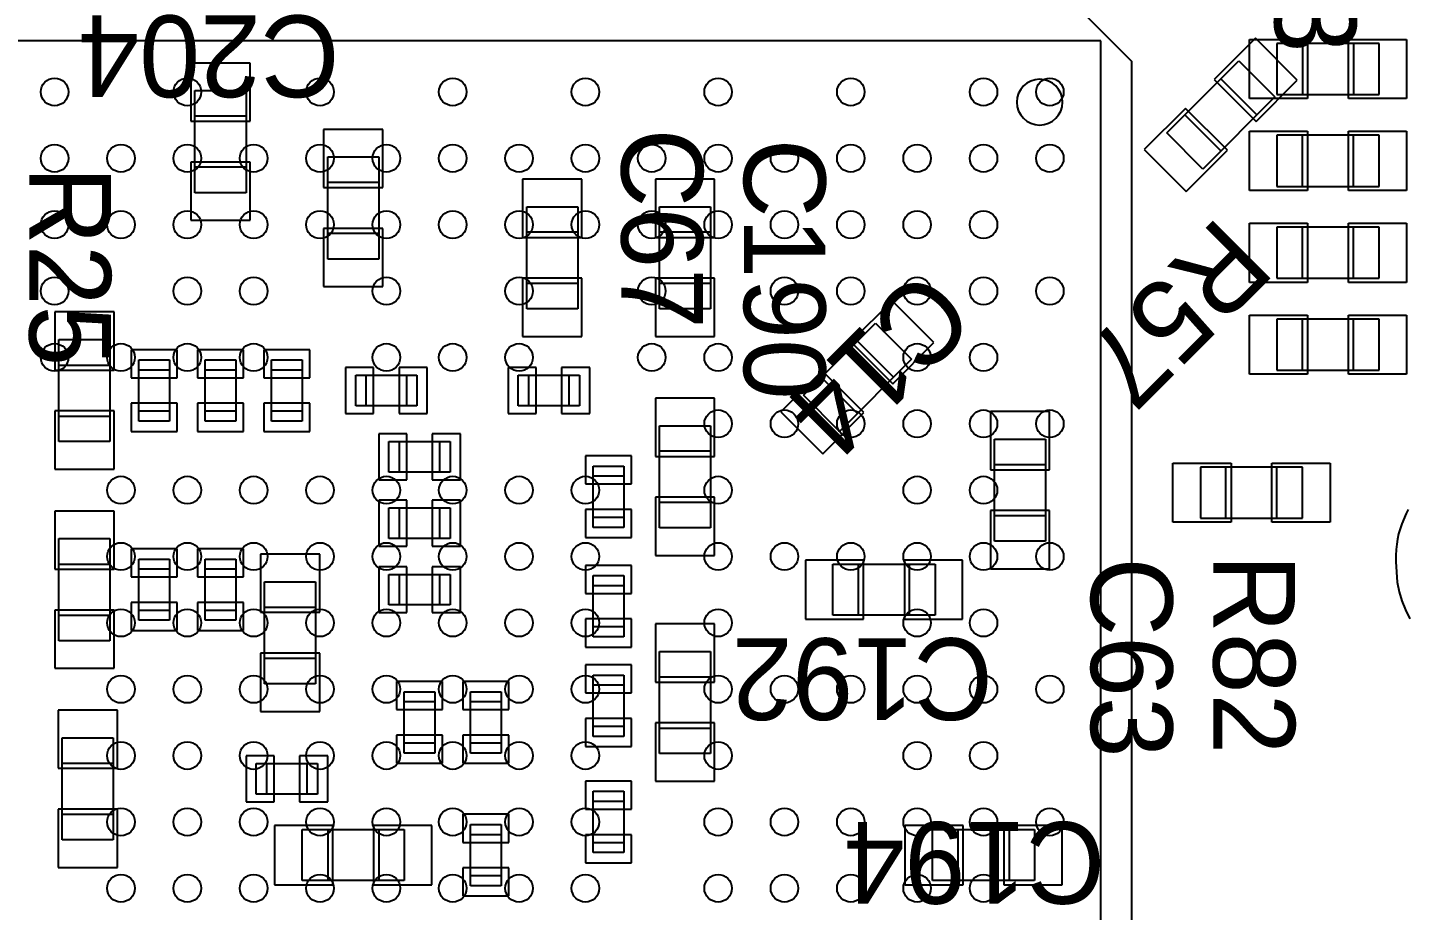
# Model space of a CAD drawing. Extents: x -395 to -66, y -1367 to -1153.
# Drawn here: x -126.17 to -112.65, y -1302.12 to -1293.47 of the extents above; entities that cross this region are included whole.
import ezdxf

# ---------------------------------------------------------------- set-up
doc = ezdxf.new("R2010")
doc.units = 0
for name, color, linetype in [('FAB_3$PI_PROJECTOR$RPI$PA0', 111, 'CONTINUOUS'), ('FAB_3$PI_PROJECTOR$RPI$PAR', 12, 'CONTINUOUS'), ('FAB_3$PI_PROJECTOR$RPI$PI0', 1, 'CONTINUOUS'), ('FAB_3$PI_PROJECTOR$RPI$PIN', 5, 'CONTINUOUS'), ('FAB_3$PI_PROJECTOR$RPI$SI0', 85, 'CONTINUOUS'), ('FAB_3$PI_PROJECTOR$RPI$SIL', 85, 'CONTINUOUS')]:
    doc.layers.add(name, color=color, linetype=linetype)

msp = doc.modelspace()

# ---------------------------------------------------------------- linework, layer by layer
at = {"layer": 'FAB_3$PI_PROJECTOR$RPI$PA0'}
for p, q in [((-115.651, -1293.605), (-129.651, -1293.605)), ((-115.651, -1307.605), (-115.651, -1293.605)), ((-112.926, -1293.63), (-113.926, -1293.63)), ((-113.926, -1293.63), (-113.926, -1294.13)), ((-113.676, -1293.63), (-113.676, -1294.13)), ((-113.176, -1293.63), (-113.176, -1294.13)), ((-112.926, -1294.13), (-112.926, -1293.63)), ((-113.926, -1294.13), (-112.926, -1294.13)), ((-113.926, -1294.53), (-113.926, -1295.03)), ((-112.926, -1294.53), (-113.926, -1294.53)), ((-113.676, -1295.03), (-113.676, -1294.53)), ((-113.176, -1295.03), (-113.176, -1294.53)), ((-112.926, -1295.03), (-112.926, -1294.53)), ((-113.926, -1295.03), (-112.926, -1295.03)), ((-113.926, -1295.43), (-113.926, -1295.93)), ((-112.926, -1295.43), (-113.926, -1295.43)), ((-113.676, -1295.93), (-113.676, -1295.43)), ((-113.176, -1295.93), (-113.176, -1295.43)), ((-112.926, -1295.93), (-112.926, -1295.43)), ((-113.926, -1295.93), (-112.926, -1295.93)), ((-113.926, -1296.33), (-113.926, -1296.83)), ((-112.926, -1296.33), (-113.926, -1296.33)), ((-113.676, -1296.83), (-113.676, -1296.33)), ((-113.176, -1296.83), (-113.176, -1296.33)), ((-112.926, -1296.83), (-112.926, -1296.33)), ((-113.926, -1296.83), (-112.926, -1296.83)), ((-114.676, -1297.78), (-114.676, -1298.28)), ((-113.676, -1297.78), (-114.676, -1297.78)), ((-114.426, -1298.28), (-114.426, -1297.78)), ((-113.926, -1298.28), (-113.926, -1297.78)), ((-113.676, -1298.28), (-113.676, -1297.78)), ((-114.676, -1298.28), (-113.676, -1298.28))]:
    msp.add_line(p, q, dxfattribs=at)
for start, end in [(90, 270), (270, 90)]:
    msp.add_arc((-116.251, -1294.205), 0.224, start, end, dxfattribs=at)
at = {"layer": 'FAB_3$PI_PROJECTOR$RPI$PAR'}
for p, q in [((-115.006, -1294.506), (-114.299, -1293.799)), ((-114.299, -1293.799), (-113.946, -1294.153)), ((-114.122, -1294.33), (-114.476, -1293.976)), ((-124.526, -1295.092), (-124.526, -1294.092)), ((-124.526, -1294.092), (-124.026, -1294.092)), ((-124.026, -1294.092), (-124.026, -1295.092)), ((-113.946, -1294.153), (-114.653, -1294.86)), ((-124.026, -1294.342), (-124.526, -1294.342)), ((-114.476, -1294.683), (-114.83, -1294.33)), ((-114.653, -1294.86), (-115.006, -1294.506)), ((-124.026, -1294.842), (-124.526, -1294.842)), ((-123.226, -1295.742), (-123.226, -1294.742)), ((-123.226, -1294.742), (-122.726, -1294.742)), ((-122.726, -1294.742), (-122.726, -1295.742)), ((-122.726, -1294.992), (-123.226, -1294.992)), ((-124.026, -1295.092), (-124.526, -1295.092)), ((-121.276, -1296.23), (-121.276, -1295.23)), ((-121.276, -1295.23), (-120.776, -1295.23)), ((-120.776, -1295.23), (-120.776, -1296.23)), ((-119.976, -1296.23), (-119.976, -1295.23)), ((-119.976, -1295.23), (-119.476, -1295.23)), ((-119.476, -1295.23), (-119.476, -1296.23)), ((-122.726, -1295.492), (-123.226, -1295.492)), ((-120.776, -1295.48), (-121.276, -1295.48)), ((-119.476, -1295.48), (-119.976, -1295.48)), ((-122.726, -1295.742), (-123.226, -1295.742)), ((-120.776, -1295.98), (-121.276, -1295.98)), ((-119.476, -1295.98), (-119.976, -1295.98)), ((-120.776, -1296.23), (-121.276, -1296.23)), ((-119.476, -1296.23), (-119.976, -1296.23)), ((-118.566, -1297.076), (-117.859, -1296.369)), ((-117.859, -1296.369), (-117.506, -1296.723)), ((-125.859, -1296.53), (-125.359, -1296.53)), ((-125.859, -1297.53), (-125.859, -1296.53)), ((-125.359, -1296.53), (-125.359, -1297.53)), ((-117.682, -1296.9), (-118.036, -1296.546)), ((-125.076, -1297.33), (-125.076, -1296.73)), ((-125.076, -1296.73), (-124.776, -1296.73)), ((-124.776, -1296.73), (-124.776, -1297.33)), ((-124.426, -1297.33), (-124.426, -1296.73)), ((-124.426, -1296.73), (-124.126, -1296.73)), ((-124.126, -1296.73), (-124.126, -1297.33)), ((-123.776, -1297.33), (-123.776, -1296.73)), ((-123.776, -1296.73), (-123.476, -1296.73)), ((-123.476, -1296.73), (-123.476, -1297.33)), ((-117.506, -1296.723), (-118.213, -1297.43)), ((-125.859, -1296.78), (-125.359, -1296.78)), ((-124.776, -1296.83), (-125.076, -1296.83)), ((-124.126, -1296.83), (-124.426, -1296.83)), ((-123.476, -1296.83), (-123.776, -1296.83)), ((-122.951, -1296.88), (-122.351, -1296.88)), ((-122.951, -1297.18), (-122.951, -1296.88)), ((-122.851, -1296.88), (-122.851, -1297.18)), ((-122.451, -1297.18), (-122.451, -1296.88)), ((-122.351, -1296.88), (-122.351, -1297.18)), ((-121.359, -1296.88), (-120.759, -1296.88)), ((-121.359, -1297.18), (-121.359, -1296.88)), ((-121.259, -1296.88), (-121.259, -1297.18)), ((-120.859, -1297.18), (-120.859, -1296.88)), ((-120.759, -1296.88), (-120.759, -1297.18)), ((-118.036, -1297.253), (-118.39, -1296.9)), ((-118.213, -1297.43), (-118.566, -1297.076)), ((-125.859, -1297.28), (-125.359, -1297.28)), ((-125.076, -1297.23), (-124.776, -1297.23)), ((-124.426, -1297.23), (-124.126, -1297.23)), ((-123.776, -1297.23), (-123.476, -1297.23)), ((-122.351, -1297.18), (-122.951, -1297.18)), ((-120.759, -1297.18), (-121.359, -1297.18)), ((-124.776, -1297.33), (-125.076, -1297.33)), ((-124.126, -1297.33), (-124.426, -1297.33)), ((-123.476, -1297.33), (-123.776, -1297.33)), ((-119.976, -1298.375), (-119.976, -1297.375)), ((-119.976, -1297.375), (-119.476, -1297.375)), ((-119.476, -1297.375), (-119.476, -1298.375)), ((-125.359, -1297.53), (-125.859, -1297.53)), ((-122.626, -1297.83), (-122.626, -1297.53)), ((-122.626, -1297.53), (-122.026, -1297.53)), ((-122.526, -1297.53), (-122.526, -1297.83)), ((-122.126, -1297.83), (-122.126, -1297.53)), ((-122.026, -1297.53), (-122.026, -1297.83)), ((-116.694, -1297.505), (-116.194, -1297.505)), ((-116.694, -1298.505), (-116.694, -1297.505)), ((-116.194, -1297.505), (-116.194, -1298.505)), ((-119.476, -1297.625), (-119.976, -1297.625)), ((-122.026, -1297.83), (-122.626, -1297.83)), ((-120.624, -1298.37), (-120.624, -1297.77)), ((-120.624, -1297.77), (-120.324, -1297.77)), ((-120.324, -1297.77), (-120.324, -1298.37)), ((-116.694, -1297.755), (-116.194, -1297.755)), ((-120.324, -1297.87), (-120.624, -1297.87)), ((-122.626, -1298.48), (-122.626, -1298.18)), ((-122.626, -1298.18), (-122.026, -1298.18)), ((-122.526, -1298.18), (-122.526, -1298.48)), ((-122.126, -1298.48), (-122.126, -1298.18)), ((-122.026, -1298.18), (-122.026, -1298.48)), ((-119.476, -1298.125), (-119.976, -1298.125)), ((-120.624, -1298.27), (-120.324, -1298.27)), ((-120.324, -1298.37), (-120.624, -1298.37)), ((-116.694, -1298.255), (-116.194, -1298.255)), ((-125.859, -1298.48), (-125.359, -1298.48)), ((-125.859, -1299.48), (-125.859, -1298.48)), ((-125.359, -1298.48), (-125.359, -1299.48)), ((-122.026, -1298.48), (-122.626, -1298.48)), ((-119.476, -1298.375), (-119.976, -1298.375)), ((-116.194, -1298.505), (-116.694, -1298.505)), ((-125.859, -1298.73), (-125.359, -1298.73)), ((-125.076, -1299.28), (-125.076, -1298.68)), ((-125.076, -1298.68), (-124.776, -1298.68)), ((-124.776, -1298.78), (-125.076, -1298.78)), ((-124.776, -1298.68), (-124.776, -1299.28)), ((-124.426, -1299.28), (-124.426, -1298.68)), ((-124.426, -1298.68), (-124.126, -1298.68)), ((-124.126, -1298.78), (-124.426, -1298.78)), ((-124.126, -1298.68), (-124.126, -1299.28)), ((-118.276, -1299.23), (-118.276, -1298.73)), ((-118.276, -1298.73), (-117.276, -1298.73)), ((-118.026, -1299.23), (-118.026, -1298.73)), ((-117.526, -1299.23), (-117.526, -1298.73)), ((-117.276, -1298.73), (-117.276, -1299.23)), ((-123.844, -1298.902), (-123.344, -1298.902)), ((-123.844, -1299.902), (-123.844, -1298.902)), ((-123.344, -1298.902), (-123.344, -1299.902)), ((-122.626, -1299.13), (-122.626, -1298.83)), ((-122.626, -1298.83), (-122.026, -1298.83)), ((-122.526, -1298.83), (-122.526, -1299.13)), ((-122.126, -1299.13), (-122.126, -1298.83)), ((-122.026, -1298.83), (-122.026, -1299.13)), ((-120.624, -1299.442), (-120.624, -1298.842)), ((-120.624, -1298.842), (-120.324, -1298.842)), ((-120.324, -1298.842), (-120.324, -1299.442)), ((-120.324, -1298.942), (-120.624, -1298.942)), ((-125.076, -1299.18), (-124.776, -1299.18)), ((-124.426, -1299.18), (-124.126, -1299.18)), ((-123.844, -1299.152), (-123.344, -1299.152)), ((-122.026, -1299.13), (-122.626, -1299.13)), ((-125.859, -1299.23), (-125.359, -1299.23)), ((-124.776, -1299.28), (-125.076, -1299.28)), ((-124.126, -1299.28), (-124.426, -1299.28)), ((-117.276, -1299.23), (-118.276, -1299.23)), ((-120.624, -1299.342), (-120.324, -1299.342)), ((-120.324, -1299.442), (-120.624, -1299.442)), ((-125.359, -1299.48), (-125.859, -1299.48)), ((-119.976, -1299.585), (-119.476, -1299.585)), ((-119.976, -1300.585), (-119.976, -1299.585)), ((-119.476, -1299.585), (-119.476, -1300.585)), ((-123.844, -1299.652), (-123.344, -1299.652)), ((-120.624, -1300.417), (-120.624, -1299.817)), ((-120.624, -1299.817), (-120.324, -1299.817)), ((-120.324, -1299.817), (-120.324, -1300.417)), ((-119.976, -1299.835), (-119.476, -1299.835)), ((-123.344, -1299.902), (-123.844, -1299.902)), ((-122.476, -1300.58), (-122.476, -1299.98)), ((-122.476, -1299.98), (-122.176, -1299.98)), ((-122.176, -1299.98), (-122.176, -1300.58)), ((-121.826, -1300.58), (-121.826, -1299.98)), ((-121.826, -1299.98), (-121.526, -1299.98)), ((-121.526, -1299.98), (-121.526, -1300.58)), ((-120.324, -1299.917), (-120.624, -1299.917)), ((-122.176, -1300.08), (-122.476, -1300.08)), ((-121.526, -1300.08), (-121.826, -1300.08)), ((-120.624, -1300.317), (-120.324, -1300.317)), ((-119.976, -1300.335), (-119.476, -1300.335)), ((-125.826, -1300.43), (-125.326, -1300.43)), ((-125.826, -1301.43), (-125.826, -1300.43)), ((-125.326, -1300.43), (-125.326, -1301.43)), ((-122.476, -1300.48), (-122.176, -1300.48)), ((-121.826, -1300.48), (-121.526, -1300.48)), ((-120.324, -1300.417), (-120.624, -1300.417)), ((-122.176, -1300.58), (-122.476, -1300.58)), ((-121.526, -1300.58), (-121.826, -1300.58)), ((-119.476, -1300.585), (-119.976, -1300.585)), ((-125.826, -1300.68), (-125.326, -1300.68)), ((-123.926, -1300.982), (-123.926, -1300.682)), ((-123.926, -1300.682), (-123.326, -1300.682)), ((-123.826, -1300.682), (-123.826, -1300.982)), ((-123.426, -1300.982), (-123.426, -1300.682)), ((-123.326, -1300.682), (-123.326, -1300.982)), ((-123.326, -1300.982), (-123.926, -1300.982)), ((-120.624, -1301.555), (-120.624, -1300.955)), ((-120.624, -1300.955), (-120.324, -1300.955)), ((-120.324, -1301.055), (-120.624, -1301.055)), ((-120.324, -1300.955), (-120.324, -1301.555)), ((-125.826, -1301.18), (-125.326, -1301.18)), ((-123.476, -1301.83), (-123.476, -1301.33)), ((-123.476, -1301.33), (-122.476, -1301.33)), ((-123.226, -1301.33), (-123.226, -1301.83)), ((-122.726, -1301.33), (-122.726, -1301.83)), ((-122.476, -1301.33), (-122.476, -1301.83)), ((-121.826, -1301.88), (-121.826, -1301.28)), ((-121.826, -1301.28), (-121.526, -1301.28)), ((-121.526, -1301.28), (-121.526, -1301.88)), ((-117.301, -1301.83), (-117.301, -1301.33)), ((-117.301, -1301.33), (-116.301, -1301.33)), ((-117.051, -1301.33), (-117.051, -1301.83)), ((-116.551, -1301.33), (-116.551, -1301.83)), ((-116.301, -1301.33), (-116.301, -1301.83)), ((-125.326, -1301.43), (-125.826, -1301.43)), ((-121.526, -1301.38), (-121.826, -1301.38)), ((-120.624, -1301.455), (-120.324, -1301.455)), ((-120.324, -1301.555), (-120.624, -1301.555)), ((-122.476, -1301.83), (-123.476, -1301.83)), ((-121.826, -1301.78), (-121.526, -1301.78)), ((-121.526, -1301.88), (-121.826, -1301.88)), ((-116.301, -1301.83), (-117.301, -1301.83))]:
    msp.add_line(p, q, dxfattribs=at)
at = {"layer": 'FAB_3$PI_PROJECTOR$RPI$PI0'}
for p, q in [((-114.196, -1294.17), (-114.196, -1293.59)), ((-114.196, -1293.59), (-113.626, -1293.59)), ((-113.626, -1293.59), (-113.626, -1294.17)), ((-113.226, -1294.17), (-113.226, -1293.59)), ((-113.226, -1293.59), (-112.656, -1293.59)), ((-112.656, -1293.59), (-112.656, -1294.17)), ((-113.626, -1294.17), (-114.196, -1294.17)), ((-112.656, -1294.17), (-113.226, -1294.17)), ((-114.196, -1295.07), (-114.196, -1294.49)), ((-114.196, -1294.49), (-113.626, -1294.49)), ((-113.626, -1294.49), (-113.626, -1295.07)), ((-113.226, -1295.07), (-113.226, -1294.49)), ((-113.226, -1294.49), (-112.656, -1294.49)), ((-112.656, -1294.49), (-112.656, -1295.07)), ((-113.626, -1295.07), (-114.196, -1295.07)), ((-112.656, -1295.07), (-113.226, -1295.07)), ((-114.196, -1295.97), (-114.196, -1295.39)), ((-114.196, -1295.39), (-113.626, -1295.39)), ((-113.626, -1295.39), (-113.626, -1295.97)), ((-113.226, -1295.97), (-113.226, -1295.39)), ((-113.226, -1295.39), (-112.656, -1295.39)), ((-112.656, -1295.39), (-112.656, -1295.97)), ((-113.626, -1295.97), (-114.196, -1295.97)), ((-112.656, -1295.97), (-113.226, -1295.97)), ((-114.196, -1296.87), (-114.196, -1296.29)), ((-114.196, -1296.29), (-113.626, -1296.29)), ((-113.626, -1296.29), (-113.626, -1296.87)), ((-113.226, -1296.87), (-113.226, -1296.29)), ((-113.226, -1296.29), (-112.656, -1296.29)), ((-112.656, -1296.29), (-112.656, -1296.87)), ((-113.626, -1296.87), (-114.196, -1296.87)), ((-112.656, -1296.87), (-113.226, -1296.87)), ((-114.946, -1298.32), (-114.946, -1297.74)), ((-114.946, -1297.74), (-114.376, -1297.74)), ((-114.376, -1297.74), (-114.376, -1298.32)), ((-113.976, -1298.32), (-113.976, -1297.74)), ((-113.976, -1297.74), (-113.406, -1297.74)), ((-113.406, -1297.74), (-113.406, -1298.32)), ((-114.376, -1298.32), (-114.946, -1298.32)), ((-113.406, -1298.32), (-113.976, -1298.32))]:
    msp.add_line(p, q, dxfattribs=at)
for centre in [(-125.901, -1294.105), (-124.601, -1294.105), (-123.301, -1294.105), (-122.001, -1294.105), (-120.701, -1294.105), (-119.401, -1294.105), (-118.101, -1294.105), (-116.801, -1294.105), (-116.151, -1294.105), (-125.901, -1294.755), (-125.251, -1294.755), (-124.601, -1294.755), (-123.951, -1294.755), (-123.301, -1294.755), (-122.651, -1294.755), (-122.001, -1294.755), (-121.351, -1294.755), (-120.701, -1294.755), (-120.051, -1294.755), (-119.401, -1294.755), (-118.751, -1294.755), (-118.101, -1294.755), (-117.451, -1294.755), (-116.801, -1294.755), (-116.151, -1294.755), (-125.901, -1295.405), (-125.251, -1295.405), (-124.601, -1295.405), (-123.951, -1295.405), (-123.301, -1295.405), (-122.651, -1295.405), (-122.001, -1295.405), (-121.351, -1295.405), (-120.701, -1295.405), (-120.051, -1295.405), (-119.401, -1295.405), (-118.751, -1295.405), (-118.101, -1295.405), (-117.451, -1295.405), (-116.801, -1295.405), (-125.901, -1296.055), (-124.601, -1296.055), (-123.951, -1296.055), (-122.651, -1296.055), (-121.351, -1296.055), (-120.051, -1296.055), (-118.751, -1296.055), (-118.101, -1296.055), (-117.451, -1296.055), (-116.801, -1296.055), (-116.151, -1296.055), (-125.901, -1296.705), (-125.251, -1296.705), (-124.601, -1296.705), (-123.951, -1296.705), (-122.651, -1296.705), (-122.001, -1296.705), (-121.351, -1296.705), (-120.051, -1296.705), (-119.401, -1296.705), (-117.451, -1296.705), (-116.801, -1296.705), (-119.401, -1297.355), (-118.751, -1297.355), (-118.101, -1297.355), (-117.451, -1297.355), (-116.801, -1297.355), (-116.151, -1297.355), (-125.251, -1298.005), (-124.601, -1298.005), (-123.951, -1298.005), (-123.301, -1298.005), (-122.651, -1298.005), (-122.001, -1298.005), (-121.351, -1298.005), (-120.701, -1298.005), (-119.401, -1298.005), (-117.451, -1298.005), (-116.801, -1298.005), (-125.251, -1298.655), (-124.601, -1298.655), (-123.951, -1298.655), (-123.301, -1298.655), (-122.651, -1298.655), (-122.001, -1298.655), (-121.351, -1298.655), (-120.701, -1298.655), (-119.401, -1298.655), (-118.751, -1298.655), (-118.101, -1298.655), (-117.451, -1298.655), (-116.801, -1298.655), (-116.151, -1298.655), (-125.251, -1299.305), (-124.601, -1299.305), (-123.951, -1299.305), (-123.301, -1299.305), (-122.651, -1299.305), (-122.001, -1299.305), (-121.351, -1299.305), (-120.701, -1299.305), (-119.401, -1299.305), (-117.451, -1299.305), (-116.801, -1299.305), (-125.251, -1299.955), (-124.601, -1299.955), (-123.951, -1299.955), (-123.301, -1299.955), (-122.651, -1299.955), (-122.001, -1299.955), (-121.351, -1299.955), (-120.701, -1299.955), (-119.401, -1299.955), (-118.751, -1299.955), (-118.101, -1299.955), (-117.451, -1299.955), (-116.801, -1299.955), (-116.151, -1299.955), (-125.251, -1300.605), (-124.601, -1300.605), (-123.951, -1300.605), (-123.301, -1300.605), (-122.651, -1300.605), (-122.001, -1300.605), (-121.351, -1300.605), (-120.701, -1300.605), (-119.401, -1300.605), (-117.451, -1300.605), (-116.801, -1300.605), (-125.251, -1301.255), (-124.601, -1301.255), (-123.951, -1301.255), (-123.301, -1301.255), (-122.651, -1301.255), (-122.001, -1301.255), (-121.351, -1301.255), (-120.701, -1301.255), (-119.401, -1301.255), (-118.751, -1301.255), (-118.101, -1301.255), (-117.451, -1301.255), (-116.801, -1301.255), (-116.151, -1301.255), (-125.251, -1301.905), (-124.601, -1301.905), (-123.951, -1301.905), (-123.301, -1301.905), (-122.651, -1301.905), (-122.001, -1301.905), (-121.351, -1301.905), (-120.701, -1301.905), (-119.401, -1301.905), (-118.751, -1301.905), (-118.101, -1301.905), (-117.451, -1301.905), (-116.801, -1301.905)]:
    msp.add_circle(centre, 0.135, dxfattribs=at)
at = {"layer": 'FAB_3$PI_PROJECTOR$RPI$PIN'}
for p, q in [((-114.137, -1293.58), (-114.54, -1293.983)), ((-113.727, -1293.99), (-114.137, -1293.58)), ((-123.986, -1293.822), (-124.566, -1293.822)), ((-124.566, -1293.822), (-124.566, -1294.392)), ((-123.986, -1294.392), (-123.986, -1293.822)), ((-114.54, -1293.983), (-114.13, -1294.393)), ((-114.13, -1294.393), (-113.727, -1293.99)), ((-114.822, -1294.266), (-115.226, -1294.669)), ((-114.412, -1294.676), (-114.822, -1294.266)), ((-124.566, -1294.392), (-123.986, -1294.392)), ((-122.686, -1294.472), (-123.266, -1294.472)), ((-123.266, -1294.472), (-123.266, -1295.042)), ((-122.686, -1295.042), (-122.686, -1294.472)), ((-115.226, -1294.669), (-114.815, -1295.079)), ((-114.815, -1295.079), (-114.412, -1294.676)), ((-123.986, -1294.792), (-124.566, -1294.792)), ((-124.566, -1294.792), (-124.566, -1295.362)), ((-123.986, -1295.362), (-123.986, -1294.792)), ((-120.736, -1294.96), (-121.316, -1294.96)), ((-121.316, -1294.96), (-121.316, -1295.53)), ((-120.736, -1295.53), (-120.736, -1294.96)), ((-119.436, -1294.96), (-120.016, -1294.96)), ((-120.016, -1294.96), (-120.016, -1295.53)), ((-119.436, -1295.53), (-119.436, -1294.96)), ((-123.266, -1295.042), (-122.686, -1295.042)), ((-124.566, -1295.362), (-123.986, -1295.362)), ((-122.686, -1295.442), (-123.266, -1295.442)), ((-123.266, -1295.442), (-123.266, -1296.012)), ((-122.686, -1296.012), (-122.686, -1295.442)), ((-121.316, -1295.53), (-120.736, -1295.53)), ((-120.016, -1295.53), (-119.436, -1295.53)), ((-120.736, -1295.93), (-121.316, -1295.93)), ((-121.316, -1295.93), (-121.316, -1296.5)), ((-120.736, -1296.5), (-120.736, -1295.93)), ((-119.436, -1295.93), (-120.016, -1295.93)), ((-120.016, -1295.93), (-120.016, -1296.5)), ((-119.436, -1296.5), (-119.436, -1295.93)), ((-123.266, -1296.012), (-122.686, -1296.012)), ((-117.697, -1296.15), (-118.1, -1296.553)), ((-117.287, -1296.56), (-117.697, -1296.15)), ((-125.319, -1296.26), (-125.899, -1296.26)), ((-125.899, -1296.26), (-125.899, -1296.83)), ((-125.319, -1296.83), (-125.319, -1296.26)), ((-121.316, -1296.5), (-120.736, -1296.5)), ((-120.016, -1296.5), (-119.436, -1296.5)), ((-118.1, -1296.553), (-117.69, -1296.963)), ((-117.69, -1296.963), (-117.287, -1296.56)), ((-124.701, -1296.63), (-125.151, -1296.63)), ((-125.151, -1296.63), (-125.151, -1296.905)), ((-124.701, -1296.905), (-124.701, -1296.63)), ((-124.051, -1296.63), (-124.501, -1296.63)), ((-124.501, -1296.63), (-124.501, -1296.905)), ((-124.051, -1296.905), (-124.051, -1296.63)), ((-123.401, -1296.63), (-123.851, -1296.63)), ((-123.851, -1296.63), (-123.851, -1296.905)), ((-123.401, -1296.905), (-123.401, -1296.63)), ((-125.899, -1296.83), (-125.319, -1296.83)), ((-123.051, -1296.805), (-123.051, -1297.255)), ((-122.776, -1296.805), (-123.051, -1296.805)), ((-122.776, -1297.255), (-122.776, -1296.805)), ((-122.251, -1296.805), (-122.526, -1296.805)), ((-122.526, -1296.805), (-122.526, -1297.255)), ((-122.251, -1297.255), (-122.251, -1296.805)), ((-121.459, -1296.805), (-121.459, -1297.255)), ((-121.184, -1296.805), (-121.459, -1296.805)), ((-121.184, -1297.255), (-121.184, -1296.805)), ((-120.659, -1296.805), (-120.934, -1296.805)), ((-120.934, -1296.805), (-120.934, -1297.255)), ((-120.659, -1297.255), (-120.659, -1296.805)), ((-118.382, -1296.836), (-118.786, -1297.239)), ((-117.972, -1297.246), (-118.382, -1296.836)), ((-125.151, -1296.905), (-124.701, -1296.905)), ((-124.501, -1296.905), (-124.051, -1296.905)), ((-123.851, -1296.905), (-123.401, -1296.905)), ((-124.701, -1297.155), (-125.151, -1297.155)), ((-125.151, -1297.155), (-125.151, -1297.43)), ((-124.701, -1297.43), (-124.701, -1297.155)), ((-124.051, -1297.155), (-124.501, -1297.155)), ((-124.501, -1297.155), (-124.501, -1297.43)), ((-124.051, -1297.43), (-124.051, -1297.155)), ((-123.401, -1297.155), (-123.851, -1297.155)), ((-123.851, -1297.155), (-123.851, -1297.43)), ((-123.401, -1297.43), (-123.401, -1297.155)), ((-119.436, -1297.105), (-120.016, -1297.105)), ((-120.016, -1297.105), (-120.016, -1297.675)), ((-119.436, -1297.675), (-119.436, -1297.105)), ((-125.319, -1297.23), (-125.899, -1297.23)), ((-125.899, -1297.23), (-125.899, -1297.8)), ((-125.319, -1297.8), (-125.319, -1297.23)), ((-123.051, -1297.255), (-122.776, -1297.255)), ((-122.526, -1297.255), (-122.251, -1297.255)), ((-121.459, -1297.255), (-121.184, -1297.255)), ((-120.934, -1297.255), (-120.659, -1297.255)), ((-118.786, -1297.239), (-118.375, -1297.649)), ((-118.375, -1297.649), (-117.972, -1297.246)), ((-116.154, -1297.235), (-116.734, -1297.235)), ((-116.734, -1297.235), (-116.734, -1297.805)), ((-116.154, -1297.805), (-116.154, -1297.235)), ((-125.151, -1297.43), (-124.701, -1297.43)), ((-124.501, -1297.43), (-124.051, -1297.43)), ((-123.851, -1297.43), (-123.401, -1297.43)), ((-122.726, -1297.455), (-122.726, -1297.905)), ((-122.451, -1297.455), (-122.726, -1297.455)), ((-122.451, -1297.905), (-122.451, -1297.455)), ((-121.926, -1297.455), (-122.201, -1297.455)), ((-122.201, -1297.455), (-122.201, -1297.905)), ((-121.926, -1297.905), (-121.926, -1297.455)), ((-120.249, -1297.67), (-120.699, -1297.67)), ((-120.699, -1297.67), (-120.699, -1297.945)), ((-120.249, -1297.945), (-120.249, -1297.67)), ((-120.016, -1297.675), (-119.436, -1297.675)), ((-125.899, -1297.8), (-125.319, -1297.8)), ((-116.734, -1297.805), (-116.154, -1297.805)), ((-122.726, -1297.905), (-122.451, -1297.905)), ((-122.201, -1297.905), (-121.926, -1297.905)), ((-120.699, -1297.945), (-120.249, -1297.945)), ((-119.436, -1298.075), (-120.016, -1298.075)), ((-120.016, -1298.075), (-120.016, -1298.645)), ((-119.436, -1298.645), (-119.436, -1298.075)), ((-125.319, -1298.21), (-125.899, -1298.21)), ((-125.899, -1298.21), (-125.899, -1298.78)), ((-125.319, -1298.78), (-125.319, -1298.21)), ((-122.726, -1298.105), (-122.726, -1298.555)), ((-122.451, -1298.105), (-122.726, -1298.105)), ((-122.451, -1298.555), (-122.451, -1298.105)), ((-121.926, -1298.105), (-122.201, -1298.105)), ((-122.201, -1298.105), (-122.201, -1298.555)), ((-121.926, -1298.555), (-121.926, -1298.105)), ((-120.249, -1298.195), (-120.699, -1298.195)), ((-120.699, -1298.195), (-120.699, -1298.47)), ((-120.249, -1298.47), (-120.249, -1298.195)), ((-116.154, -1298.205), (-116.734, -1298.205)), ((-116.734, -1298.205), (-116.734, -1298.775)), ((-116.154, -1298.775), (-116.154, -1298.205)), ((-120.699, -1298.47), (-120.249, -1298.47)), ((-124.701, -1298.58), (-125.151, -1298.58)), ((-125.151, -1298.58), (-125.151, -1298.855)), ((-124.701, -1298.855), (-124.701, -1298.58)), ((-124.051, -1298.58), (-124.501, -1298.58)), ((-124.501, -1298.58), (-124.501, -1298.855)), ((-124.051, -1298.855), (-124.051, -1298.58)), ((-123.304, -1298.632), (-123.884, -1298.632)), ((-123.884, -1298.632), (-123.884, -1299.202)), ((-123.304, -1299.202), (-123.304, -1298.632)), ((-122.726, -1298.555), (-122.451, -1298.555)), ((-122.201, -1298.555), (-121.926, -1298.555)), ((-120.016, -1298.645), (-119.436, -1298.645)), ((-125.899, -1298.78), (-125.319, -1298.78)), ((-122.726, -1298.755), (-122.726, -1299.205)), ((-122.451, -1298.755), (-122.726, -1298.755)), ((-122.451, -1299.205), (-122.451, -1298.755)), ((-121.926, -1298.755), (-122.201, -1298.755)), ((-122.201, -1298.755), (-122.201, -1299.205)), ((-121.926, -1299.205), (-121.926, -1298.755)), ((-120.249, -1298.742), (-120.699, -1298.742)), ((-120.699, -1298.742), (-120.699, -1299.017)), ((-120.249, -1299.017), (-120.249, -1298.742)), ((-118.546, -1298.69), (-118.546, -1299.27)), ((-117.976, -1298.69), (-118.546, -1298.69)), ((-117.976, -1299.27), (-117.976, -1298.69)), ((-117.576, -1298.69), (-117.576, -1299.27)), ((-117.006, -1298.69), (-117.576, -1298.69)), ((-117.006, -1299.27), (-117.006, -1298.69)), ((-116.734, -1298.775), (-116.154, -1298.775)), ((-125.151, -1298.855), (-124.701, -1298.855)), ((-124.501, -1298.855), (-124.051, -1298.855)), ((-120.699, -1299.017), (-120.249, -1299.017)), ((-125.319, -1299.18), (-125.899, -1299.18)), ((-125.899, -1299.18), (-125.899, -1299.75)), ((-125.319, -1299.75), (-125.319, -1299.18)), ((-124.701, -1299.105), (-125.151, -1299.105)), ((-125.151, -1299.105), (-125.151, -1299.38)), ((-124.701, -1299.38), (-124.701, -1299.105)), ((-124.051, -1299.105), (-124.501, -1299.105)), ((-124.501, -1299.105), (-124.501, -1299.38)), ((-124.051, -1299.38), (-124.051, -1299.105)), ((-123.884, -1299.202), (-123.304, -1299.202)), ((-122.726, -1299.205), (-122.451, -1299.205)), ((-122.201, -1299.205), (-121.926, -1299.205)), ((-120.249, -1299.267), (-120.699, -1299.267)), ((-120.699, -1299.267), (-120.699, -1299.542)), ((-120.249, -1299.542), (-120.249, -1299.267)), ((-119.436, -1299.315), (-120.016, -1299.315)), ((-120.016, -1299.315), (-120.016, -1299.885)), ((-119.436, -1299.885), (-119.436, -1299.315)), ((-118.546, -1299.27), (-117.976, -1299.27)), ((-117.576, -1299.27), (-117.006, -1299.27)), ((-125.151, -1299.38), (-124.701, -1299.38)), ((-124.501, -1299.38), (-124.051, -1299.38)), ((-120.699, -1299.542), (-120.249, -1299.542)), ((-123.304, -1299.602), (-123.884, -1299.602)), ((-123.884, -1299.602), (-123.884, -1300.172)), ((-123.304, -1300.172), (-123.304, -1299.602)), ((-120.249, -1299.717), (-120.699, -1299.717)), ((-120.699, -1299.717), (-120.699, -1299.992)), ((-120.249, -1299.992), (-120.249, -1299.717)), ((-125.899, -1299.75), (-125.319, -1299.75)), ((-122.101, -1299.88), (-122.551, -1299.88)), ((-122.551, -1299.88), (-122.551, -1300.155)), ((-122.101, -1300.155), (-122.101, -1299.88)), ((-121.451, -1299.88), (-121.901, -1299.88)), ((-121.901, -1299.88), (-121.901, -1300.155)), ((-121.451, -1300.155), (-121.451, -1299.88)), ((-120.699, -1299.992), (-120.249, -1299.992)), ((-120.016, -1299.885), (-119.436, -1299.885)), ((-125.286, -1300.16), (-125.866, -1300.16)), ((-125.866, -1300.16), (-125.866, -1300.73)), ((-125.286, -1300.73), (-125.286, -1300.16)), ((-123.884, -1300.172), (-123.304, -1300.172)), ((-122.551, -1300.155), (-122.101, -1300.155)), ((-121.901, -1300.155), (-121.451, -1300.155)), ((-120.249, -1300.242), (-120.699, -1300.242)), ((-120.699, -1300.242), (-120.699, -1300.517)), ((-120.249, -1300.517), (-120.249, -1300.242)), ((-119.436, -1300.285), (-120.016, -1300.285)), ((-120.016, -1300.285), (-120.016, -1300.855)), ((-119.436, -1300.855), (-119.436, -1300.285)), ((-122.101, -1300.405), (-122.551, -1300.405)), ((-122.551, -1300.405), (-122.551, -1300.68)), ((-122.101, -1300.68), (-122.101, -1300.405)), ((-121.451, -1300.405), (-121.901, -1300.405)), ((-121.901, -1300.405), (-121.901, -1300.68)), ((-121.451, -1300.68), (-121.451, -1300.405)), ((-120.699, -1300.517), (-120.249, -1300.517)), ((-124.026, -1300.607), (-124.026, -1301.057)), ((-123.751, -1300.607), (-124.026, -1300.607)), ((-123.751, -1301.057), (-123.751, -1300.607)), ((-123.226, -1300.607), (-123.501, -1300.607)), ((-123.501, -1300.607), (-123.501, -1301.057)), ((-123.226, -1301.057), (-123.226, -1300.607)), ((-125.866, -1300.73), (-125.286, -1300.73)), ((-122.551, -1300.68), (-122.101, -1300.68)), ((-121.901, -1300.68), (-121.451, -1300.68)), ((-120.249, -1300.855), (-120.699, -1300.855)), ((-120.699, -1300.855), (-120.699, -1301.13)), ((-120.249, -1301.13), (-120.249, -1300.855)), ((-120.016, -1300.855), (-119.436, -1300.855)), ((-124.026, -1301.057), (-123.751, -1301.057)), ((-123.501, -1301.057), (-123.226, -1301.057)), ((-125.286, -1301.13), (-125.866, -1301.13)), ((-125.866, -1301.13), (-125.866, -1301.7)), ((-125.286, -1301.7), (-125.286, -1301.13)), ((-121.451, -1301.18), (-121.901, -1301.18)), ((-121.901, -1301.18), (-121.901, -1301.455)), ((-121.451, -1301.455), (-121.451, -1301.18)), ((-120.699, -1301.13), (-120.249, -1301.13)), ((-123.176, -1301.29), (-123.746, -1301.29)), ((-123.746, -1301.29), (-123.746, -1301.87)), ((-123.176, -1301.87), (-123.176, -1301.29)), ((-122.206, -1301.29), (-122.776, -1301.29)), ((-122.776, -1301.29), (-122.776, -1301.87)), ((-122.206, -1301.87), (-122.206, -1301.29)), ((-117.001, -1301.29), (-117.571, -1301.29)), ((-117.571, -1301.29), (-117.571, -1301.87)), ((-117.001, -1301.87), (-117.001, -1301.29)), ((-116.031, -1301.29), (-116.601, -1301.29)), ((-116.601, -1301.29), (-116.601, -1301.87)), ((-116.031, -1301.87), (-116.031, -1301.29)), ((-121.901, -1301.455), (-121.451, -1301.455)), ((-120.249, -1301.38), (-120.699, -1301.38)), ((-120.699, -1301.38), (-120.699, -1301.655)), ((-120.249, -1301.655), (-120.249, -1301.38)), ((-125.866, -1301.7), (-125.286, -1301.7)), ((-121.451, -1301.705), (-121.901, -1301.705)), ((-121.901, -1301.705), (-121.901, -1301.98)), ((-121.451, -1301.98), (-121.451, -1301.705)), ((-120.699, -1301.655), (-120.249, -1301.655)), ((-123.746, -1301.87), (-123.176, -1301.87)), ((-122.776, -1301.87), (-122.206, -1301.87)), ((-117.571, -1301.87), (-117.001, -1301.87)), ((-116.601, -1301.87), (-116.031, -1301.87)), ((-121.901, -1301.98), (-121.451, -1301.98))]:
    msp.add_line(p, q, dxfattribs=at)
at = {"layer": 'FAB_3$PI_PROJECTOR$RPI$SI0'}
for p, q in [((-115.851, -1293.305), (-115.351, -1293.805)), ((-115.351, -1293.805), (-115.351, -1307.905)), ((-112.659, -1298.233), (-112.703, -1298.336)), ((-112.64, -1298.195), (-112.659, -1298.233)), ((-112.703, -1298.336), (-112.72, -1298.385)), ((-112.744, -1298.484), (-112.753, -1298.535)), ((-112.734, -1298.434), (-112.744, -1298.484)), ((-112.72, -1298.385), (-112.734, -1298.434)), ((-112.758, -1298.588), (-112.761, -1298.645)), ((-112.753, -1298.535), (-112.758, -1298.588)), ((-112.761, -1298.645), (-112.762, -1298.706)), ((-112.762, -1298.706), (-112.748, -1298.907)), ((-112.748, -1298.907), (-112.73, -1299.001)), ((-112.73, -1299.001), (-112.703, -1299.091)), ((-112.703, -1299.091), (-112.668, -1299.179)), ((-112.668, -1299.179), (-112.624, -1299.265))]:
    msp.add_line(p, q, dxfattribs=at)

# ---------------------------------------------------------------- texts
at = {"layer": 'FAB_3$PI_PROJECTOR$RPI$SI0', "linetype": 'CONTINUOUS'}
msp.add_text('R82', height=0.8, rotation=270, dxfattribs=at).set_placement((-114.549, -1298.63))
at = {"layer": 'FAB_3$PI_PROJECTOR$RPI$SIL', "linetype": 'CONTINUOUS'}
for s, rotation, p in [('C243', 270, (-113.949, -1291.163)), ('C204', 180, (-123.109, -1293.356)), ('C67', 270, (-120.349, -1294.463)), ('C190', 270, (-119.149, -1294.563)), ('R25', 270, (-126.149, -1294.83)), ('R57', 225, (-114.493, -1295.304)), ('C14', 225, (-117.41, -1295.801)), ('C63', 270, (-115.749, -1298.663)), ('C192', 180, (-116.709, -1299.456)), ('C194', 180, (-115.609, -1301.256))]:
    msp.add_text(s, height=0.8, rotation=rotation, dxfattribs=at).set_placement(p)

doc.saveas('drawing.dxf')
